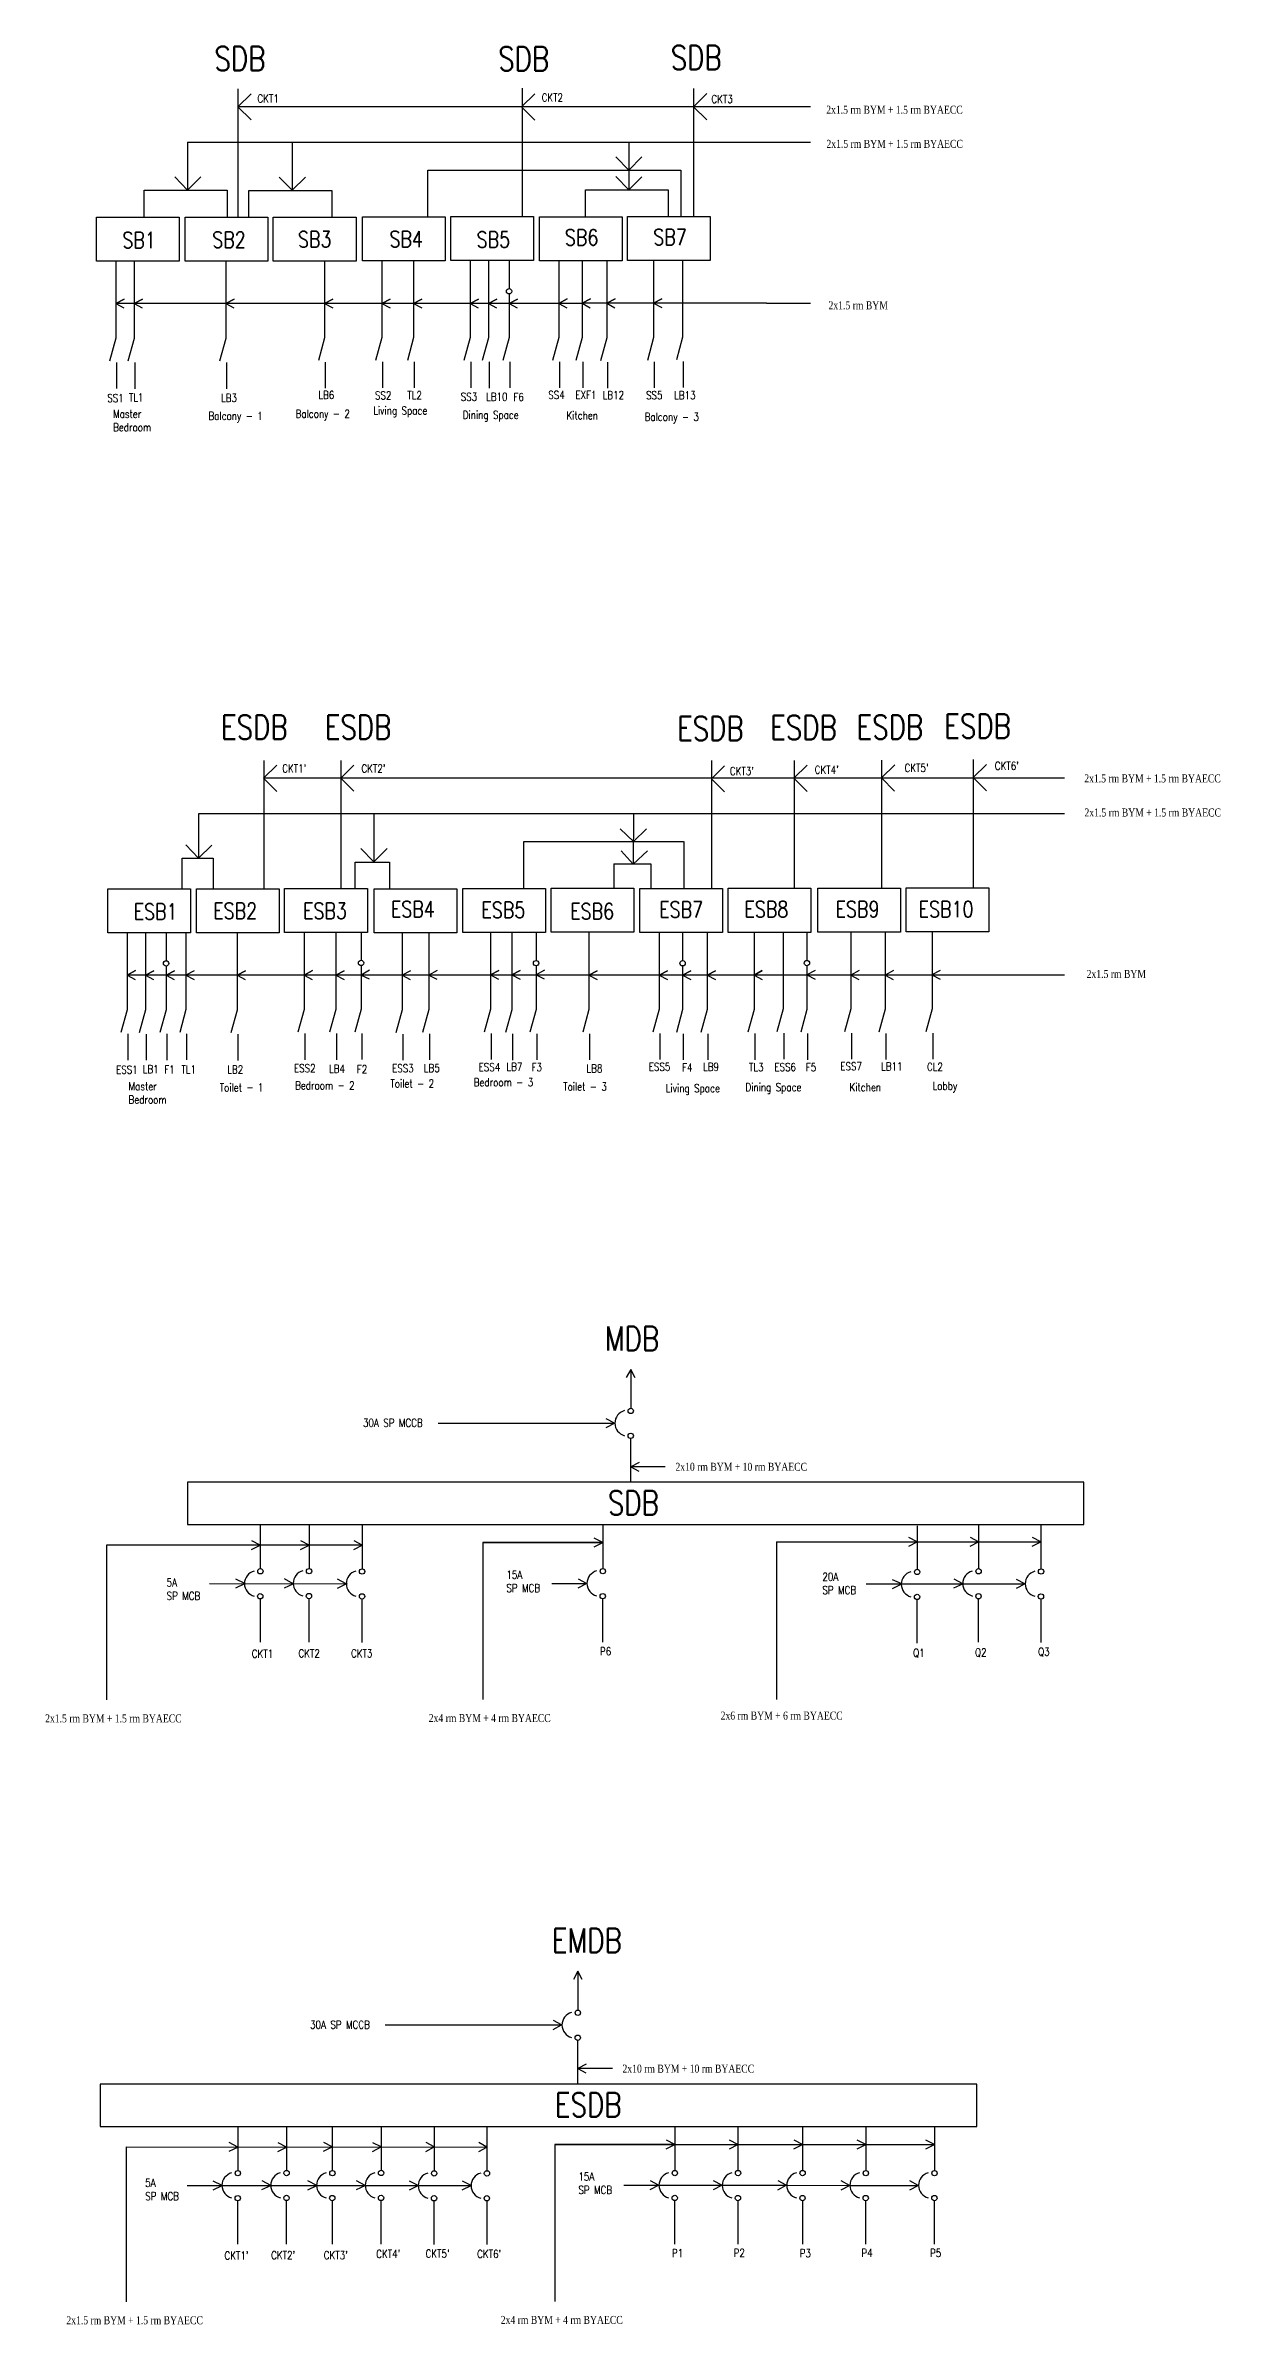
# Model space of a CAD drawing. Header units: inches. Extents: x 4849 to 14405, y -37970 to -930.
# Drawn here: x 9222 to 9663, y -37080 to -36225 of the extents above; entities that cross this region are included whole.
import ezdxf

# ---------------------------------------------------------------- set-up
doc = ezdxf.new("R2010")
doc.units = ezdxf.units.IN
doc.header["$LTSCALE"] = 10
doc.header["$MEASUREMENT"] = 0
doc.layers.add('Diagram', color=134, linetype='Continuous', plot=False)
doc.styles.get("Standard").update_dxf_attribs({"font": 'simplex.shx', "width": 0.8, "height": 3})

msp = doc.modelspace()

# ---------------------------------------------------------------- linework, layer by layer
at = {"layer": 'Diagram', "ltscale": 10}
for p, q in [((9294.44, -36241.67), (9294.44, -36289.67)), ((9299.45, -36243.46), (9294.48, -36248.32)), ((9405.84, -36243.5), (9400.87, -36248.35)), ((9401.06, -36241.42), (9401.06, -36289.42)), ((9465.38, -36241.56), (9465.38, -36289.56)), ((9470.3, -36243.42), (9465.38, -36248.35)), ((9369.62, -36248.32), (9294.44, -36248.32)), ((9294.48, -36248.32), (9299.41, -36253.28)), ((9498.77, -36248.35), (9369.59, -36248.35)), ((9369.59, -36248.35), (9369.59, -36248.35)), ((9421.77, -36248.35), (9400.87, -36248.35)), ((9400.87, -36248.35), (9405.8, -36253.32)), ((9434.47, -36248.35), (9434.47, -36248.35)), ((9465.38, -36248.35), (9470.27, -36253.25)), ((9509.21, -36248.33), (9498.77, -36248.33)), ((9498.77, -36248.33), (9498.77, -36248.33)), ((9275.63, -36261.68), (9275.63, -36272.4)), ((9341.21, -36261.73), (9275.63, -36261.73)), ((9314.83, -36261.76), (9314.83, -36272.48)), ((9473.38, -36261.73), (9341.21, -36261.73)), ((9441.03, -36261.73), (9441.03, -36272.31)), ((9509.22, -36261.73), (9473.38, -36261.73)), ((9365.72, -36289.46), (9365.72, -36272.11)), ((9365.72, -36272.11), (9460.64, -36272.11)), ((9436.18, -36267.12), (9441.03, -36272.11)), ((9441.03, -36272.11), (9446.01, -36267.16)), ((9460.64, -36272.11), (9460.64, -36289.36)), ((9259.39, -36289.65), (9259.39, -36279.61)), ((9259.39, -36279.61), (9290.49, -36279.61)), ((9270.78, -36274.63), (9275.64, -36279.6)), ((9275.64, -36272.4), (9275.64, -36279.6)), ((9275.64, -36279.6), (9280.6, -36274.67)), ((9290.49, -36279.61), (9290.49, -36289.69)), ((9298.58, -36289.74), (9298.58, -36279.69)), ((9298.58, -36279.69), (9329.69, -36279.69)), ((9309.97, -36274.71), (9314.83, -36279.68)), ((9314.83, -36272.48), (9314.83, -36279.68)), ((9314.83, -36279.68), (9319.79, -36274.75)), ((9329.69, -36279.69), (9329.69, -36289.77)), ((9424.78, -36289.56), (9424.78, -36279.52)), ((9424.78, -36279.52), (9455.89, -36279.52)), ((9436.18, -36274.54), (9441.03, -36279.51)), ((9441.03, -36272.31), (9441.03, -36279.51)), ((9441.03, -36279.51), (9446, -36274.58)), ((9455.89, -36279.52), (9455.89, -36289.6)), ((9248.71, -36306.34), (9248.71, -36335.12)), ((9255.58, -36306.39), (9255.58, -36335.17)), ((9326.98, -36306.19), (9326.98, -36334.97)), ((9348.46, -36306.11), (9348.46, -36334.89)), ((9360.37, -36306.11), (9360.37, -36334.89)), ((9381.57, -36306.12), (9381.57, -36334.9)), ((9388.45, -36306.17), (9388.45, -36334.95)), ((9396.17, -36306.12), (9396.17, -36316.53)), ((9414.82, -36306.09), (9414.82, -36334.87)), ((9423.58, -36306.09), (9423.58, -36334.87)), ((9432.82, -36306.21), (9432.82, -36334.99)), ((9450.37, -36306.12), (9450.37, -36334.89)), ((9461.24, -36305.95), (9461.24, -36334.73)), ((9289.95, -36306.43), (9289.95, -36335.21)), ((9248.69, -36322.09), (9251.81, -36320.46)), ((9251.81, -36320.46), (9248.69, -36322.09)), ((9255.64, -36322.09), (9248.69, -36322.09)), ((9248.69, -36322.09), (9251.74, -36323.73)), ((9255.59, -36322.1), (9258.71, -36320.47)), ((9258.71, -36320.47), (9255.59, -36322.1)), ((9265.8, -36322.1), (9255.59, -36322.1)), ((9255.59, -36322.1), (9258.64, -36323.73)), ((9289.98, -36322.1), (9263.31, -36322.1)), ((9289.96, -36322.1), (9293.08, -36320.47)), ((9293.08, -36320.47), (9289.96, -36322.1)), ((9315.07, -36322.1), (9289.96, -36322.1)), ((9289.96, -36322.1), (9293, -36323.73)), ((9326.98, -36322.1), (9315.07, -36322.1)), ((9326.99, -36322.1), (9330.11, -36320.47)), ((9330.11, -36320.47), (9326.99, -36322.1)), ((9360.39, -36322.1), (9326.99, -36322.1)), ((9326.99, -36322.1), (9330.04, -36323.73)), ((9348.47, -36322.05), (9351.59, -36320.42)), ((9351.59, -36320.42), (9348.47, -36322.05)), ((9348.47, -36322.05), (9351.52, -36323.69)), ((9360.37, -36322.06), (9363.49, -36320.43)), ((9363.49, -36320.43), (9360.37, -36322.06)), ((9381.56, -36322.06), (9360.37, -36322.06)), ((9360.37, -36322.06), (9363.41, -36323.69)), ((9381.57, -36322.06), (9384.69, -36320.43)), ((9384.69, -36320.43), (9381.57, -36322.06)), ((9388.45, -36322.06), (9381.57, -36322.06)), ((9381.57, -36322.06), (9384.62, -36323.69)), ((9388.45, -36322.05), (9391.57, -36320.42)), ((9391.57, -36320.42), (9388.45, -36322.05)), ((9396.17, -36322.05), (9388.45, -36322.05)), ((9388.45, -36322.05), (9391.5, -36323.69)), ((9396.17, -36318.53), (9396.17, -36334.9)), ((9396.17, -36322.06), (9399.29, -36320.42)), ((9399.29, -36320.42), (9396.17, -36322.06)), ((9414.82, -36322.06), (9396.17, -36322.06)), ((9396.17, -36322.06), (9399.22, -36323.69)), ((9414.82, -36322.05), (9417.94, -36320.41)), ((9417.94, -36320.41), (9414.82, -36322.05)), ((9423.58, -36322.05), (9414.82, -36322.05)), ((9414.82, -36322.05), (9417.87, -36323.68)), ((9423.59, -36322.04), (9426.71, -36320.41)), ((9426.71, -36320.41), (9423.59, -36322.04)), ((9432.82, -36322.04), (9423.59, -36322.04)), ((9423.59, -36322.04), (9426.63, -36323.68)), ((9432.82, -36322.04), (9435.94, -36320.41)), ((9435.94, -36320.41), (9432.82, -36322.04)), ((9450.37, -36322.04), (9432.82, -36322.04)), ((9432.82, -36322.04), (9435.87, -36323.68)), ((9450.36, -36322.02), (9453.48, -36320.39)), ((9453.48, -36320.39), (9450.36, -36322.02)), ((9492.76, -36322.02), (9450.36, -36322.02)), ((9450.36, -36322.02), (9453.41, -36323.66)), ((9492.7, -36322.02), (9509.22, -36322.02)), ((9248.71, -36335.12), (9246.37, -36343.68)), ((9255.58, -36335.17), (9253.25, -36343.73)), ((9289.95, -36335.21), (9287.62, -36343.77)), ((9326.98, -36334.97), (9324.65, -36343.52)), ((9348.46, -36334.89), (9346.13, -36343.45)), ((9360.37, -36334.89), (9358.04, -36343.45)), ((9381.57, -36334.9), (9379.24, -36343.46)), ((9388.45, -36334.95), (9386.11, -36343.51)), ((9396.17, -36334.9), (9393.84, -36343.46)), ((9414.82, -36334.87), (9412.49, -36343.42)), ((9423.58, -36334.87), (9421.25, -36343.42)), ((9432.82, -36334.99), (9430.48, -36343.54)), ((9450.37, -36334.89), (9448.04, -36343.45)), ((9461.24, -36334.73), (9458.91, -36343.28)), ((9248.96, -36344.19), (9248.96, -36353.98)), ((9255.83, -36344.24), (9255.83, -36354.03)), ((9290.21, -36344.28), (9290.21, -36354.08)), ((9327.24, -36344.04), (9327.24, -36353.83)), ((9348.72, -36343.96), (9348.72, -36353.75)), ((9360.62, -36343.96), (9360.62, -36353.75)), ((9381.82, -36343.97), (9381.82, -36353.76)), ((9388.7, -36344.02), (9388.7, -36353.81)), ((9396.42, -36343.97), (9396.42, -36353.77)), ((9415.07, -36343.94), (9415.07, -36353.73)), ((9423.83, -36343.94), (9423.83, -36353.73)), ((9433.07, -36344.06), (9433.07, -36353.85)), ((9450.62, -36343.97), (9450.62, -36353.76)), ((9461.49, -36343.8), (9461.49, -36353.59)), ((9304.16, -36493.41), (9304.16, -36541.41)), ((9333.03, -36493.41), (9333.03, -36541.41)), ((9472.03, -36493.39), (9472.03, -36541.39)), ((9503.04, -36493.37), (9503.04, -36541.37)), ((9535.83, -36493.25), (9535.83, -36541.25)), ((9570.26, -36493.09), (9570.26, -36541.09)), ((9309.1, -36495.2), (9304.13, -36500.06)), ((9304.13, -36500.06), (9309.06, -36505.02)), ((9373.86, -36500.06), (9304.16, -36500.06)), ((9338, -36495.11), (9333.03, -36500.05)), ((9333.03, -36500.05), (9337.96, -36504.93)), ((9503.01, -36500.09), (9373.84, -36500.09)), ((9373.84, -36500.09), (9373.84, -36500.09)), ((9459.61, -36500.09), (9438.71, -36500.09)), ((9438.71, -36500.09), (9438.71, -36500.09)), ((9477, -36495.4), (9472.03, -36500.25)), ((9472.03, -36500.25), (9476.96, -36505.22)), ((9503.01, -36500.06), (9507.98, -36495.21)), ((9507.98, -36495.21), (9503.01, -36500.06)), ((9604.44, -36500.06), (9503.01, -36500.06)), ((9503.01, -36500.06), (9503.01, -36500.06)), ((9503.01, -36500.06), (9507.94, -36505.03)), ((9540.78, -36495.09), (9535.81, -36499.94)), ((9535.81, -36499.94), (9540.74, -36504.91)), ((9575.2, -36494.93), (9570.23, -36499.79)), ((9570.23, -36499.79), (9575.17, -36504.75)), ((9477.63, -36513.47), (9279.69, -36513.47)), ((9279.76, -36513.46), (9279.76, -36522.85)), ((9345.46, -36513.48), (9345.46, -36524.2)), ((9437.86, -36519.01), (9442.77, -36523.82)), ((9442.84, -36513.48), (9442.72, -36532.22)), ((9442.77, -36523.82), (9447.69, -36519.04)), ((9604.44, -36513.47), (9477.62, -36513.47)), ((9274.91, -36525.08), (9279.77, -36530.05)), ((9279.77, -36522.85), (9279.77, -36530.05)), ((9279.77, -36530.05), (9284.73, -36525.12)), ((9345.46, -36531.4), (9340.6, -36526.43)), ((9340.6, -36526.43), (9345.46, -36531.4)), ((9345.46, -36524.2), (9345.46, -36531.4)), ((9345.46, -36524.2), (9345.46, -36524.2)), ((9345.46, -36531.4), (9350.43, -36526.46)), ((9401.75, -36541.42), (9401.75, -36523.82)), ((9401.75, -36523.82), (9461.64, -36523.82)), ((9438.2, -36527.25), (9442.71, -36532.22)), ((9442.71, -36532.22), (9448.02, -36527.29)), ((9461.66, -36523.82), (9461.66, -36541.34)), ((9273.53, -36541.42), (9273.53, -36530.05)), ((9273.53, -36530.05), (9285.23, -36530.05)), ((9285.23, -36530.05), (9285.23, -36541.5)), ((9338.44, -36541.42), (9338.44, -36531.47)), ((9338.44, -36531.47), (9351.33, -36531.47)), ((9345.46, -36531.4), (9345.46, -36531.4)), ((9351.33, -36531.47), (9351.33, -36541.5)), ((9435.47, -36532.21), (9449.35, -36532.21)), ((9435.56, -36541.38), (9435.56, -36532.21)), ((9449.34, -36532.21), (9449.34, -36541.34)), ((9252.95, -36558.08), (9252.95, -36586.86)), ((9259.83, -36558.13), (9259.83, -36586.91)), ((9267.55, -36558.08), (9267.55, -36568.49)), ((9275.01, -36558), (9275.01, -36586.78)), ((9294.2, -36558.17), (9294.2, -36586.95)), ((9319.32, -36557.93), (9319.32, -36586.71)), ((9331.23, -36557.93), (9331.23, -36586.71)), ((9340.66, -36557.91), (9340.66, -36568.32)), ((9356.02, -36558.12), (9356.02, -36586.9)), ((9366.08, -36558.01), (9366.08, -36586.79)), ((9389.15, -36557.88), (9389.15, -36586.66)), ((9397.23, -36558.07), (9397.23, -36586.85)), ((9406.3, -36557.98), (9406.3, -36568.38)), ((9426.1, -36557.98), (9426.1, -36586.76)), ((9452.47, -36557.9), (9452.47, -36586.68)), ((9461.26, -36558.02), (9461.26, -36568.42)), ((9470.47, -36558.01), (9470.47, -36586.79)), ((9488.02, -36557.92), (9488.02, -36586.7)), ((9498.9, -36557.75), (9498.9, -36586.53)), ((9507.87, -36557.95), (9507.87, -36568.36)), ((9524.33, -36557.74), (9524.33, -36586.52)), ((9537.22, -36557.86), (9537.22, -36586.64)), ((9554.77, -36557.77), (9554.77, -36586.55)), ((9267.55, -36570.49), (9267.55, -36586.86)), ((9340.66, -36570.32), (9340.66, -36586.69)), ((9406.3, -36570.38), (9406.3, -36586.76)), ((9461.26, -36570.42), (9461.26, -36586.8)), ((9507.87, -36570.36), (9507.87, -36586.73)), ((9252.94, -36573.83), (9256.06, -36572.2)), ((9256.06, -36572.2), (9252.94, -36573.83)), ((9259.88, -36573.83), (9252.94, -36573.83)), ((9252.94, -36573.83), (9255.98, -36575.47)), ((9259.83, -36573.84), (9262.95, -36572.21)), ((9262.95, -36572.21), (9259.83, -36573.84)), ((9270.04, -36573.84), (9259.83, -36573.84)), ((9259.83, -36573.84), (9262.88, -36575.47)), ((9267.55, -36573.84), (9270.67, -36572.21)), ((9270.67, -36572.21), (9267.55, -36573.84)), ((9294.22, -36573.84), (9267.55, -36573.84)), ((9267.55, -36573.84), (9270.6, -36575.48)), ((9278.13, -36572.21), (9275.01, -36573.84)), ((9275.01, -36573.84), (9278.06, -36575.48)), ((9294.2, -36573.84), (9297.32, -36572.21)), ((9297.32, -36572.21), (9294.2, -36573.84)), ((9319.32, -36573.84), (9294.2, -36573.84)), ((9294.2, -36573.84), (9297.25, -36575.47)), ((9319.32, -36573.83), (9322.44, -36572.2)), ((9322.44, -36572.2), (9319.32, -36573.83)), ((9331.23, -36573.83), (9319.32, -36573.83)), ((9319.32, -36573.83), (9322.37, -36575.47)), ((9331.24, -36573.84), (9334.36, -36572.21)), ((9334.36, -36572.21), (9331.24, -36573.84)), ((9359.84, -36573.84), (9331.24, -36573.84)), ((9331.24, -36573.84), (9334.28, -36575.47)), ((9343.78, -36572.04), (9340.66, -36573.84)), ((9340.66, -36573.84), (9343.7, -36575.31)), ((9359.15, -36572.24), (9356.03, -36573.87)), ((9356.03, -36573.87), (9359.07, -36575.5)), ((9386.1, -36573.86), (9359.84, -36573.86)), ((9369.21, -36572.12), (9366.09, -36573.86)), ((9366.09, -36573.86), (9369.14, -36575.39)), ((9398.02, -36573.86), (9386.13, -36573.86)), ((9392.28, -36572.16), (9389.15, -36573.8)), ((9389.15, -36573.8), (9392.21, -36575.42)), ((9389.16, -36573.79), (9392.28, -36572.16)), ((9397.24, -36573.82), (9400.36, -36572.19)), ((9400.36, -36572.19), (9397.24, -36573.82)), ((9397.24, -36573.82), (9400.28, -36575.45)), ((9419.21, -36573.87), (9398.02, -36573.87)), ((9409.4, -36572.03), (9406.3, -36573.82)), ((9406.3, -36573.82), (9409.33, -36575.29)), ((9426.11, -36573.87), (9419.22, -36573.87)), ((9426.11, -36573.86), (9429.23, -36572.23)), ((9429.23, -36572.23), (9426.11, -36573.86)), ((9433.82, -36573.86), (9426.11, -36573.86)), ((9426.11, -36573.86), (9429.16, -36575.49)), ((9452.47, -36573.86), (9433.83, -36573.86)), ((9452.48, -36573.85), (9455.6, -36572.22)), ((9455.6, -36572.22), (9452.48, -36573.85)), ((9461.24, -36573.85), (9452.48, -36573.85)), ((9452.48, -36573.85), (9455.53, -36575.49)), ((9461.24, -36573.85), (9464.36, -36572.22)), ((9464.36, -36572.22), (9461.24, -36573.85)), ((9470.47, -36573.85), (9461.24, -36573.85)), ((9461.24, -36573.85), (9464.29, -36575.48)), ((9470.47, -36573.85), (9473.59, -36572.22)), ((9473.59, -36572.22), (9470.47, -36573.85)), ((9488.02, -36573.85), (9470.47, -36573.85)), ((9470.47, -36573.85), (9473.52, -36575.49)), ((9488.02, -36573.83), (9491.14, -36572.2)), ((9491.14, -36572.2), (9488.02, -36573.83)), ((9530.41, -36573.83), (9488.02, -36573.83)), ((9488.02, -36573.83), (9491.06, -36575.46)), ((9510.97, -36572.15), (9507.85, -36573.78)), ((9507.85, -36573.78), (9510.9, -36575.42)), ((9527.96, -36573.83), (9519.21, -36573.83)), ((9527.43, -36572.2), (9524.31, -36573.83)), ((9524.31, -36573.83), (9527.36, -36575.46)), ((9537.2, -36573.83), (9527.97, -36573.83)), ((9540.32, -36572.2), (9537.2, -36573.83)), ((9604.42, -36573.83), (9537.2, -36573.83)), ((9537.2, -36573.83), (9540.25, -36575.46)), ((9557.86, -36572.18), (9554.74, -36573.81)), ((9554.74, -36573.81), (9557.79, -36575.44)), ((9252.95, -36586.86), (9250.62, -36595.41)), ((9259.83, -36586.91), (9257.49, -36595.46)), ((9267.55, -36586.86), (9265.22, -36595.42)), ((9275.01, -36586.78), (9272.68, -36595.33)), ((9294.2, -36586.95), (9291.86, -36595.51)), ((9319.32, -36586.71), (9316.99, -36595.26)), ((9331.23, -36586.71), (9328.89, -36595.26)), ((9340.66, -36586.69), (9338.32, -36595.25)), ((9356.02, -36586.9), (9353.68, -36595.46)), ((9366.08, -36586.79), (9363.75, -36595.34)), ((9389.15, -36586.66), (9386.82, -36595.21)), ((9397.23, -36586.85), (9394.89, -36595.4)), ((9406.3, -36586.76), (9403.96, -36595.31)), ((9426.1, -36586.76), (9423.77, -36595.31)), ((9452.47, -36586.68), (9450.14, -36595.23)), ((9461.26, -36586.8), (9458.92, -36595.35)), ((9470.47, -36586.79), (9468.14, -36595.35)), ((9488.02, -36586.7), (9485.69, -36595.26)), ((9498.9, -36586.53), (9496.56, -36595.09)), ((9507.87, -36586.73), (9505.54, -36595.29)), ((9524.33, -36586.52), (9521.99, -36595.08)), ((9537.22, -36586.64), (9534.88, -36595.2)), ((9554.77, -36586.55), (9552.44, -36595.11)), ((9253.2, -36595.93), (9253.2, -36605.72)), ((9260.08, -36595.98), (9260.08, -36605.77)), ((9267.8, -36595.93), (9267.8, -36605.73)), ((9275.26, -36595.85), (9275.26, -36605.64)), ((9294.45, -36596.02), (9294.45, -36605.82)), ((9319.57, -36595.78), (9319.57, -36605.57)), ((9331.48, -36595.78), (9331.48, -36605.57)), ((9340.91, -36595.76), (9340.91, -36605.56)), ((9356.27, -36595.97), (9356.27, -36605.76)), ((9366.33, -36595.86), (9366.33, -36605.65)), ((9389.4, -36595.73), (9389.4, -36605.52)), ((9397.48, -36595.92), (9397.48, -36605.71)), ((9406.55, -36595.83), (9406.55, -36605.62)), ((9426.35, -36595.83), (9426.35, -36605.62)), ((9452.73, -36595.75), (9452.73, -36605.54)), ((9461.51, -36595.87), (9461.51, -36605.66)), ((9470.72, -36595.87), (9470.72, -36605.66)), ((9488.28, -36595.77), (9488.28, -36605.57)), ((9499.15, -36595.6), (9499.15, -36605.4)), ((9508.12, -36595.8), (9508.12, -36605.59)), ((9524.58, -36595.59), (9524.58, -36605.39)), ((9537.47, -36595.71), (9537.47, -36605.51)), ((9555.02, -36595.62), (9555.02, -36605.41)), ((9441.77, -36721.69), (9440.14, -36724.74)), ((9443.4, -36724.81), (9441.77, -36721.69)), ((9441.77, -36721.71), (9441.77, -36736.24)), ((9369.52, -36741.81), (9435.67, -36741.82)), ((9432.55, -36743.45), (9435.67, -36741.82)), ((9435.67, -36741.82), (9432.62, -36740.18)), ((9441.83, -36763.87), (9441.83, -36747.56)), ((9444.91, -36756.53), (9441.83, -36758.17)), ((9454.76, -36758.18), (9441.83, -36758.17)), ((9441.83, -36758.17), (9444.84, -36759.8)), ((9302.87, -36780.06), (9302.87, -36796.36)), ((9321.15, -36780), (9321.15, -36796.3)), ((9341.03, -36780.12), (9341.03, -36796.43)), ((9431.31, -36780.01), (9431.31, -36796.32)), ((9549.16, -36786.29), (9546.13, -36784.68)), ((9549.16, -36780.31), (9549.16, -36796.62)), ((9572.21, -36786.29), (9569.2, -36784.68)), ((9572.21, -36780.04), (9572.21, -36796.35)), ((9595.63, -36786.3), (9592.42, -36784.66)), ((9595.63, -36780.14), (9595.63, -36796.45)), ((9245.2, -36787.55), (9245.2, -36845.57)), ((9341.03, -36787.55), (9245.2, -36787.55)), ((9299.59, -36789.16), (9302.87, -36787.55)), ((9302.87, -36787.55), (9299.67, -36785.9)), ((9317.97, -36789.21), (9321.15, -36787.55)), ((9321.15, -36787.55), (9318.04, -36785.94)), ((9337.96, -36789.2), (9341.03, -36787.55)), ((9341.03, -36787.55), (9338.03, -36785.93)), ((9386.32, -36786.58), (9386.32, -36845.43)), ((9431.31, -36786.58), (9386.33, -36786.58)), ((9386.33, -36786.58), (9431.31, -36786.58)), ((9428.07, -36788.24), (9431.3, -36786.58)), ((9431.3, -36786.58), (9428.14, -36784.98)), ((9496.5, -36786.28), (9595.63, -36786.29)), ((9496.5, -36786.28), (9496.5, -36845.43)), ((9546.06, -36787.94), (9549.16, -36786.29)), ((9569.13, -36787.94), (9572.21, -36786.29)), ((9592.34, -36787.92), (9595.63, -36786.3)), ((9297.03, -36801.99), (9293.72, -36800.31)), ((9315.24, -36802), (9312, -36800.24)), ((9335.11, -36802), (9331.88, -36800.37)), ((9412.23, -36801.88), (9425.2, -36801.89)), ((9422.08, -36803.53), (9425.2, -36801.89)), ((9425.2, -36801.89), (9422.16, -36800.26)), ((9543.41, -36802.02), (9540.01, -36800.56)), ((9566.29, -36802.02), (9563.06, -36800.29)), ((9589.53, -36802.03), (9586.48, -36800.39)), ((9283.88, -36801.99), (9335.58, -36802)), ((9293.65, -36803.57), (9297.03, -36801.99)), ((9302.92, -36823.99), (9302.92, -36807.69)), ((9311.92, -36803.51), (9315.24, -36802)), ((9321.2, -36823.93), (9321.2, -36807.62)), ((9331.81, -36803.63), (9335.11, -36802)), ((9341.08, -36824.06), (9341.08, -36807.75)), ((9431.36, -36823.95), (9431.36, -36807.64)), ((9530.12, -36802.02), (9589.53, -36802.03)), ((9539.94, -36803.82), (9543.41, -36802.02)), ((9549.22, -36824.25), (9549.22, -36807.94)), ((9562.99, -36803.56), (9566.29, -36802.02)), ((9572.26, -36823.98), (9572.26, -36807.67)), ((9586.41, -36803.66), (9589.53, -36802.03)), ((9595.69, -36824.08), (9595.69, -36807.77)), ((9421.93, -36947.31), (9420.29, -36950.36)), ((9423.56, -36950.43), (9421.93, -36947.31)), ((9421.93, -36947.33), (9421.93, -36961.86)), ((9349.68, -36967.43), (9415.82, -36967.43)), ((9412.7, -36969.07), (9415.82, -36967.43)), ((9415.82, -36967.43), (9412.78, -36965.8)), ((9421.98, -36989.49), (9421.98, -36973.18)), ((9425.07, -36982.15), (9421.98, -36983.78)), ((9434.92, -36983.79), (9421.98, -36983.78)), ((9421.98, -36983.78), (9425, -36985.42)), ((9294.42, -37005.69), (9294.42, -37022)), ((9312.7, -37005.63), (9312.7, -37021.93)), ((9329.87, -37005.68), (9329.87, -37021.98)), ((9348.15, -37005.61), (9348.15, -37021.92)), ((9368.03, -37005.74), (9368.03, -37022.05)), ((9387.85, -37005.74), (9387.85, -37022.05)), ((9458.31, -37005.63), (9458.31, -37021.94)), ((9482, -37005.64), (9482, -37021.95)), ((9506.22, -37005.65), (9506.22, -37021.96)), ((9529.91, -37005.67), (9529.91, -37021.98)), ((9555.66, -37005.68), (9555.66, -37021.98)), ((9252.64, -37013.16), (9252.64, -37071.19)), ((9252.65, -37013.16), (9387.85, -37013.18)), ((9291.15, -37014.79), (9294.42, -37013.18)), ((9294.42, -37013.18), (9291.22, -37011.53)), ((9309.52, -37014.84), (9312.7, -37013.18)), ((9312.7, -37013.18), (9309.6, -37011.57)), ((9326.6, -37014.78), (9329.87, -37013.17)), ((9329.87, -37013.17), (9326.67, -37011.52)), ((9344.97, -37014.82), (9348.15, -37013.17)), ((9348.15, -37013.17), (9345.05, -37011.56)), ((9364.96, -37014.82), (9368.03, -37013.17)), ((9368.03, -37013.17), (9365.03, -37011.55)), ((9384.81, -37014.8), (9387.85, -37013.18)), ((9387.85, -37013.18), (9384.89, -37011.54)), ((9458.31, -37012.19), (9413.33, -37012.19)), ((9413.33, -37012.19), (9482, -37012.19)), ((9413.33, -37012.2), (9413.33, -37071.05)), ((9455.08, -37013.86), (9458.31, -37012.19)), ((9458.31, -37012.19), (9455.15, -37010.59)), ((9461.24, -37012.22), (9529.91, -37012.22)), ((9478.77, -37013.86), (9482, -37012.19)), ((9482, -37012.19), (9478.84, -37010.59)), ((9486.99, -37012.23), (9555.66, -37012.23)), ((9502.98, -37013.88), (9506.22, -37012.22)), ((9506.22, -37012.22), (9503.05, -37010.62)), ((9526.68, -37013.88), (9529.91, -37012.22)), ((9529.91, -37012.22), (9526.75, -37010.61)), ((9552.43, -37013.89), (9555.66, -37012.22)), ((9555.66, -37012.22), (9552.5, -37010.62)), ((9275.44, -37027.62), (9346.48, -37027.63)), ((9285.2, -37029.2), (9288.59, -37027.62)), ((9288.59, -37027.62), (9285.27, -37025.94)), ((9303.48, -37029.14), (9306.79, -37027.63)), ((9306.79, -37027.63), (9303.55, -37025.87)), ((9310.89, -37027.61), (9381.93, -37027.62)), ((9320.65, -37029.19), (9324.04, -37027.61)), ((9324.04, -37027.61), (9320.72, -37025.92)), ((9338.93, -37029.13), (9342.24, -37027.62)), ((9342.24, -37027.62), (9339, -37025.86)), ((9358.81, -37029.25), (9362.12, -37027.62)), ((9362.12, -37027.62), (9358.88, -37025.99)), ((9378.62, -37029.25), (9381.93, -37027.62)), ((9381.93, -37027.62), (9378.7, -37025.99)), ((9439.24, -37027.5), (9452.21, -37027.51)), ((9449.09, -37029.14), (9452.21, -37027.51)), ((9452.21, -37027.51), (9449.16, -37025.88)), ((9452.2, -37027.52), (9475.9, -37027.53)), ((9472.78, -37029.16), (9475.9, -37027.53)), ((9475.9, -37027.53), (9472.85, -37025.89)), ((9475.29, -37027.53), (9500.11, -37027.54)), ((9497, -37029.17), (9500.11, -37027.54)), ((9500.11, -37027.54), (9497.07, -37025.9)), ((9500.11, -37027.54), (9523.8, -37027.55)), ((9520.68, -37029.18), (9523.8, -37027.55)), ((9523.8, -37027.55), (9520.76, -37025.92)), ((9523.8, -37027.55), (9549.56, -37027.56)), ((9546.44, -37029.19), (9549.56, -37027.56)), ((9549.56, -37027.56), (9546.51, -37025.92)), ((9294.48, -37049.62), (9294.48, -37033.32)), ((9312.76, -37049.56), (9312.76, -37033.25)), ((9329.93, -37049.61), (9329.93, -37033.3)), ((9348.21, -37049.55), (9348.21, -37033.24)), ((9368.09, -37049.68), (9368.09, -37033.37)), ((9387.9, -37049.68), (9387.9, -37033.37)), ((9458.37, -37049.57), (9458.37, -37033.26)), ((9482.06, -37049.58), (9482.06, -37033.27)), ((9506.27, -37049.59), (9506.27, -37033.28)), ((9529.96, -37049.6), (9529.96, -37033.3)), ((9555.72, -37049.61), (9555.72, -37033.31))]:
    msp.add_line(p, q, dxfattribs=at)
for points in [[(9241.44, -36289.73), (9272.45, -36289.73), (9272.45, -36306.24), (9241.44, -36306.24)], [(9274.7, -36289.76), (9305.7, -36289.76), (9305.7, -36306.28), (9274.7, -36306.28)], [(9307.77, -36289.68), (9338.78, -36289.68), (9338.78, -36306.2), (9307.77, -36306.2)], [(9341.16, -36289.61), (9372.17, -36289.61), (9372.17, -36306.12), (9341.16, -36306.12)], [(9374.31, -36289.51), (9405.32, -36289.51), (9405.32, -36306.02), (9374.31, -36306.02)], [(9407.52, -36289.58), (9438.53, -36289.58), (9438.53, -36306.1), (9407.52, -36306.1)], [(9440.62, -36289.52), (9471.63, -36289.52), (9471.63, -36306.03), (9440.62, -36306.03)], [(9245.68, -36541.47), (9276.69, -36541.47), (9276.69, -36557.98), (9245.68, -36557.98)], [(9278.94, -36541.5), (9309.95, -36541.5), (9309.95, -36558.02), (9278.94, -36558.02)], [(9312.02, -36541.42), (9343.03, -36541.42), (9343.03, -36557.94), (9312.02, -36557.94)], [(9345.57, -36541.49), (9376.58, -36541.49), (9376.58, -36558), (9345.57, -36558)], [(9378.81, -36541.41), (9409.82, -36541.41), (9409.82, -36557.93), (9378.81, -36557.93)], [(9411.96, -36541.31), (9442.97, -36541.31), (9442.97, -36557.83), (9411.96, -36557.83)], [(9445.17, -36541.39), (9476.18, -36541.39), (9476.18, -36557.91), (9445.17, -36557.91)], [(9478.27, -36541.33), (9509.28, -36541.33), (9509.28, -36557.84), (9478.27, -36557.84)], [(9511.92, -36541.24), (9542.93, -36541.24), (9542.93, -36557.75), (9511.92, -36557.75)], [(9545.02, -36541.17), (9576.03, -36541.17), (9576.03, -36557.69), (9545.02, -36557.69)], [(9611.69, -36764), (9275.56, -36764), (9275.56, -36779.82), (9611.69, -36779.82)], [(9571.59, -36989.62), (9242.87, -36989.62), (9242.89, -37005.44), (9571.57, -37005.44)]]:
    msp.add_lwpolyline(points, close=True, dxfattribs=at)
for centre in [(9396.17, -36317.53), (9267.55, -36569.49), (9340.66, -36569.32), (9406.3, -36569.38), (9461.26, -36569.42), (9507.87, -36569.36), (9441.8, -36737.24), (9441.77, -36746.59), (9302.9, -36797.36), (9321.18, -36797.3), (9341.06, -36797.43), (9431.34, -36797.32), (9549.2, -36797.62), (9572.24, -36797.35), (9595.67, -36797.45), (9302.86, -36806.71), (9321.14, -36806.65), (9341.02, -36806.77), (9431.3, -36806.67), (9549.16, -36806.96), (9572.2, -36806.7), (9595.63, -36806.8), (9421.96, -36962.86), (9421.92, -36972.21), (9294.46, -37022.99), (9312.74, -37022.93), (9329.91, -37022.98), (9348.19, -37022.92), (9368.07, -37023.05), (9387.88, -37023.05), (9458.34, -37022.94), (9482.03, -37022.95), (9506.25, -37022.96), (9529.94, -37022.97), (9555.69, -37022.98), (9294.42, -37032.34), (9312.7, -37032.28), (9329.87, -37032.33), (9348.15, -37032.27), (9368.03, -37032.39), (9387.84, -37032.39), (9458.31, -37032.28), (9482, -37032.3), (9506.21, -37032.31), (9529.9, -37032.32), (9555.66, -37032.33)]:
    msp.add_circle(centre, 1, dxfattribs=at)
for centre in [(9440.7, -36741.83), (9301.8, -36801.95), (9320.08, -36801.89), (9339.96, -36802.02), (9430.24, -36801.91), (9548.1, -36802.21), (9571.14, -36801.94), (9594.57, -36802.04), (9420.86, -36967.45), (9293.36, -37027.58), (9311.64, -37027.52), (9328.81, -37027.57), (9347.08, -37027.51), (9366.97, -37027.64), (9386.78, -37027.64), (9457.24, -37027.53), (9480.93, -37027.54), (9505.15, -37027.55), (9528.84, -37027.56), (9554.59, -37027.57)]:
    msp.add_arc(centre, 4.85, 104.9365, 255.37207, dxfattribs=at)

# ---------------------------------------------------------------- texts
at = {"layer": 'Diagram', "ltscale": 10, "attachment_point": 1}
for s, insert, char_height, width in [('SDB', (9285.71, -36225.81), 9, 23.8228), ('SDB', (9392.11, -36225.83), 9, 27.5013), ('SDB', (9456.79, -36225.42), 9, 19.8379), ('CKT1', (9301.8, -36243.78), 3, 10.8223), ('CKT2', (9408.38, -36243.4), 3, 10.9452), ('CKT3', (9472.04, -36243.96), 3, 7.6163), ('SB1', (9251.16, -36295.32), 6, 10.2794), ('SB2', (9284.87, -36295.18), 6, 3.8694), ('SB3', (9317.02, -36295.04), 6, 11.0507), ('SB4', (9351.33, -36294.94), 6, 12.1201), ('SB5', (9384.02, -36295.14), 6, 15.4153), ('SB6', (9417.09, -36294.33), 6, 12.315), ('SB7', (9450.26, -36294.2), 6, 12.5496), ('SS1', (9245.52, -36356.08), 3, 6.7472), ('TL1', (9253.61, -36355.79), 3, 6.0293), ('LB3', (9288.15, -36356.01), 3, 6.8532), ('LB6', (9324.65, -36354.9), 3, 5.5036), ('SS2', (9345.87, -36355.04), 3, 4.8394), ('TL2', (9358.02, -36355.01), 3, 6.0893), ('SS3', (9378.03, -36355.57), 3, 5.9689), ('LB10', (9387.55, -36355.57), 3, 5.109), ('F6', (9397.78, -36355.67), 3, 4.2996), ('SS4', (9410.87, -36354.9), 3, 7.4545), ('EXF1', (9421.02, -36354.9), 3, 6.5446), ('LB12', (9431.27, -36354.94), 3, 5.7396), ('SS5', (9447.52, -36354.98), 3, 6.1314), ('LB13', (9458.09, -36354.98), 3, 6.4076), ('ESDB', (9288.16, -36476.42), 9, 23.8228), ('ESDB', (9327.05, -36476.41), 9, 27.5013), ('ESDB', (9459.16, -36476.91), 9, 27.5013), ('ESDB', (9494.1, -36476.55), 9, 27.5013), ('ESDB', (9526.5, -36476.37), 9, 27.5013), ('ESDB', (9559.39, -36476.03), 9, 27.5013), ("CKT6'", (9578.33, -36493.92), 3, 7.6163), ("CKT1'", (9311.12, -36494.89), 3, 10.9452), ("CKT2'", (9340.8, -36494.93), 3, 10.8223), ("CKT3'", (9478.98, -36495.89), 3, 7.6163), ("CKT4'", (9510.76, -36495.37), 3, 7.6163), ("CKT5'", (9544.48, -36494.7), 3, 7.6163), ('ESB1', (9255.4, -36547.06), 6, 10.2794), ('ESB2', (9285.23, -36546.8), 6, 3.8694), ('ESB3', (9318.91, -36546.78), 6, 11.0507), ('ESB4', (9351.85, -36546.15), 6, 13.1896), ('ESB5', (9385.8, -36546.44), 6, 12.1201), ('ESB6', (9419.1, -36546.94), 6, 15.4153), ('ESB7', (9452.47, -36546.29), 6, 12.315), ('ESB8', (9484.43, -36546.16), 6, 12.5496), ('ESB9', (9518.61, -36546.13), 6, 12.315), ('ESB10', (9549.76, -36546.16), 6, 12.5496), ('ESS1', (9248.79, -36607.82), 3, 6.7472), ('LB1', (9258.81, -36607.62), 3, 6.0293), ('F1', (9266.89, -36607.76), 3, 5.4551), ('TL1', (9273.32, -36607.74), 3, 6.7472), ('LB2', (9290.49, -36607.75), 3, 6.8532), ('ESS2', (9315.49, -36607.27), 3, 5.5036), ('LB4', (9328.65, -36607.47), 3, 5.6725), ('F2', (9339.09, -36607.65), 3, 5.4551), ('ESS3', (9352.29, -36607.31), 3, 6.9024), ('LB5', (9364.23, -36607.2), 3, 6.9024), ('ESS4', (9384.74, -36606.84), 3, 5.5036), ('LB7', (9395.19, -36606.72), 3, 6.9024), ('F3', (9404.62, -36606.9), 3, 5.4551), ('LB8', (9425.2, -36607.38), 3, 5.109), ('ESS5', (9448.52, -36606.71), 3, 7.4545), ('F4', (9461.06, -36606.95), 3, 5.4551), ('LB9', (9468.92, -36606.75), 3, 5.7396), ('TL3', (9486.13, -36606.92), 3, 6.4076), ('ESS6', (9495.65, -36606.83), 3, 6.1314), ('F5', (9507.42, -36606.91), 3, 5.4551), ('ESS7', (9520.38, -36606.56), 3, 7.4545), ('LB11', (9535.67, -36606.59), 3, 5.7396), ('CL2', (9552.88, -36606.77), 3, 6.4076), ('MDB', (9432.1, -36705.63), 9, 27.5013), ('SDB', (9433.23, -36767.19), 9, 27.5013), ('CKT1', (9299.69, -36826.76), 3, 6.7472), ('CKT2', (9317.19, -36826.62), 3, 6.7472), ('CKT3', (9336.9, -36826.62), 3, 6.7472), ('P6', (9430.24, -36825.85), 3, 6.7472), ('Q1', (9547.69, -36826.42), 3, 6.7472), ('Q2', (9570.91, -36826.27), 3, 6.7472), ('Q3', (9594.57, -36825.99), 3, 6.7472), ('EMDB', (9412.26, -36931.25), 9, 27.5013), ('ESDB', (9413.39, -36992.81), 9, 27.5013), ("CKT1'", (9289.45, -37052.38), 3, 6.7472), ("CKT2'", (9306.94, -37052.24), 3, 6.7472), ("CKT3'", (9326.66, -37052.24), 3, 6.7472), ("CKT4'", (9346.35, -37051.75), 3, 6.7472), ("CKT5'", (9364.86, -37051.65), 3, 6.7472), ("CKT6'", (9384.19, -37051.78), 3, 6.7472), ('P1', (9457.24, -37051.46), 3, 6.7472), ('P2', (9480.36, -37051.37), 3, 6.7472), ('P3', (9505.15, -37051.49), 3, 6.7472), ('P4', (9528.27, -37051.39), 3, 6.7472), ('P5', (9554.02, -37051.4), 3, 6.7472)]:
    msp.add_mtext(s, dxfattribs=dict(at, insert=insert, char_height=char_height, width=width))
at = {"layer": 'Diagram', "color": 1, "ltscale": 10, "char_height": 3, "attachment_point": 1}
for s, insert, width in [('{\\fTimes New Roman|b0|i0|c0|p18;2x1.5 rm BYM + 1.5 rm BYAECC}', (9515.1, -36247.96), 55.9028), ('{\\fTimes New Roman|b0|i0|c0|p18;2x1.5 rm BYM + 1.5 rm BYAECC}', (9515.17, -36260.75), 55.9028), ('{\\fTimes New Roman|b0|i0|c0|p18;2x1.5 rm BYM }', (9515.96, -36321.28), 55.9028), ('Master\\PBedroom', (9247.68, -36362.01), 12.1275), ('Balcony - 1', (9283.44, -36362.73), 22.8078), ('Balcony - 2', (9316.12, -36361.92), 25.2409), ('Living Space', (9345.25, -36360.74), 23.897), ('Dining Space', (9378.82, -36362.38), 23.307), ('Kitchen', (9417.69, -36362.54), 28.0288), ('Balcony - 3', (9447.01, -36363.08), 31.0367), ('{\\fTimes New Roman|b0|i0|c0|p18;2x1.5 rm BYM + 1.5 rm BYAECC}', (9611.87, -36498.63), 55.9028), ('{\\fTimes New Roman|b0|i0|c0|p18;2x1.5 rm BYM + 1.5 rm BYAECC}', (9611.94, -36511.41), 55.9028), ('{\\fTimes New Roman|b0|i0|c0|p18;2x1.5 rm BYM }', (9612.74, -36571.94), 55.9028), ('Bedroom - 2', (9315.93, -36613.72), 25.2409), ('Toilet - 2', (9351.69, -36613.02), 23.3549), ('Bedroom - 3', (9382.91, -36612.55), 26.0307), ('Lobby', (9554.98, -36613.89), 12.0661), ('Master\\PBedroom', (9253.47, -36614.06), 12.1275), ('Toilet - 1', (9287.69, -36614.47), 22.8078), ('Toilet - 3', (9416.47, -36614.18), 19.3679), ('Living Space', (9454.96, -36614.77), 23.9283), ('Dining Space', (9484.84, -36614.37), 25.3471), ('Kitchen', (9523.84, -36614.41), 11.4803), ('30A SP MCCB', (9341.38, -36740.21), 26.5043), ('{\\fTimes New Roman|b0|i0|c0|p18;2x10 rm BYM + 10 rm BYAECC}', (9458.55, -36756.69), 55.9028), ('5A \\PSP MCB', (9267.74, -36800.07), 15.0807), ('15A \\PSP MCB', (9395.17, -36797.14), 15.0807), ('20A \\PSP MCB', (9513.66, -36797.91), 15.0807), ('{\\fTimes New Roman|b0|i0|c0|p18;2x1.5 rm BYM + 1.5 rm BYAECC}', (9222.2, -36851), 55.9028), ('{\\fTimes New Roman|b0|i0|c0|p18;2x4 rm BYM + 4 rm BYAECC}', (9366.04, -36850.88), 55.9028), ('{\\fTimes New Roman|b0|i0|c0|p18;2x6 rm BYM + 6 rm BYAECC}', (9475.51, -36849.96), 55.9028), ('30A SP MCCB', (9321.54, -36965.83), 26.5043), ('{\\fTimes New Roman|b0|i0|c0|p18;2x10 rm BYM + 10 rm BYAECC}', (9438.7, -36982.31), 55.9028), ('15A \\PSP MCB', (9422.17, -37022.76), 15.0807), ('5A \\PSP MCB', (9259.73, -37025.1), 15.0807), ('{\\fTimes New Roman|b0|i0|c0|p18;2x1.5 rm BYM + 1.5 rm BYAECC}', (9230.16, -37076.62), 55.9028), ('{\\fTimes New Roman|b0|i0|c0|p18;2x4 rm BYM + 4 rm BYAECC}', (9393.05, -37076.49), 55.9028)]:
    msp.add_mtext(s, dxfattribs=dict(at, insert=insert, width=width))

doc.saveas('drawing.dxf')
